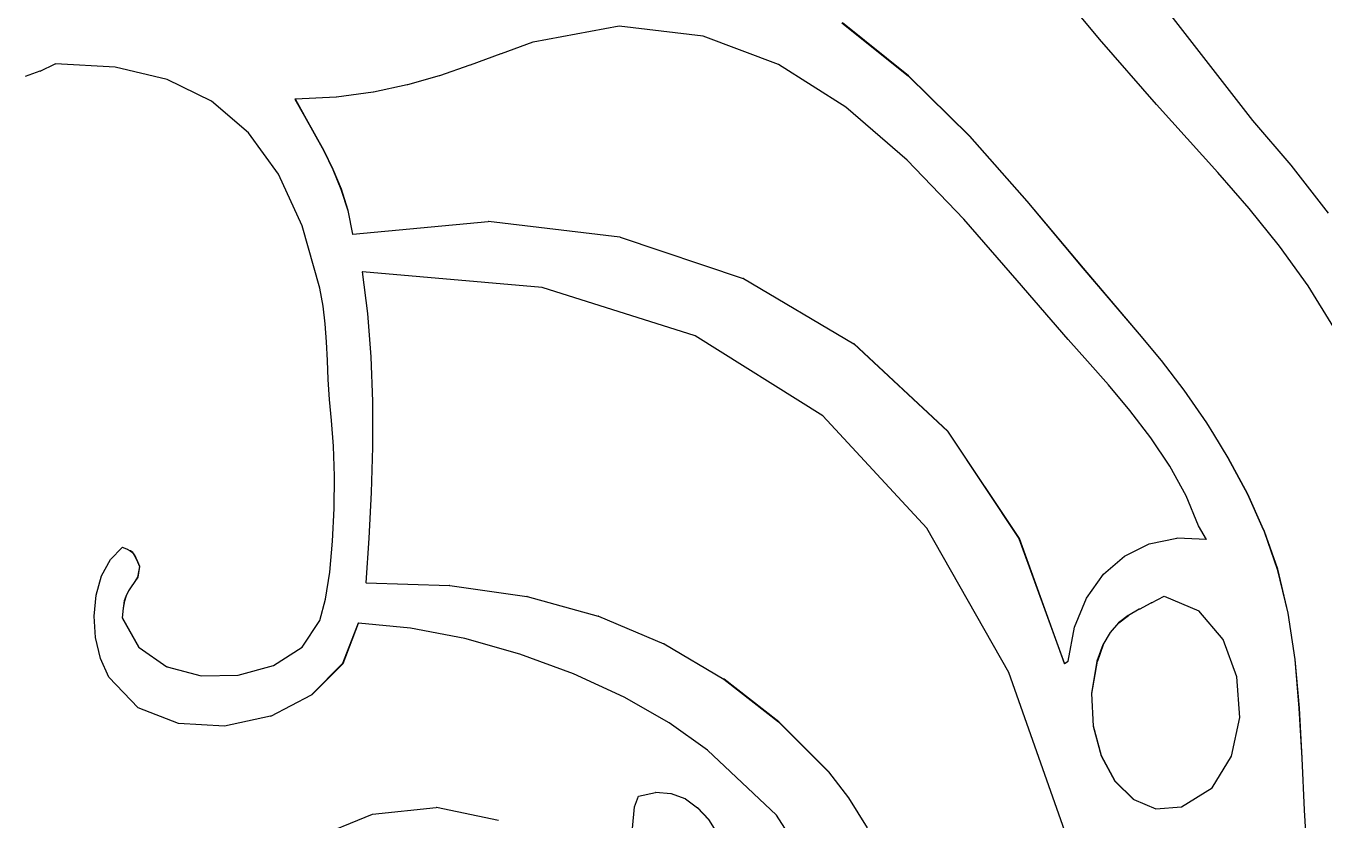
# Model space of a CAD drawing. Header units: inches. Extents: x -343 to 13887, y -13069 to -746.
# Drawn here: x 2795.7 to 2805.66, y -9102.84 to -9096.74 of the extents above; entities that cross this region are included whole.
import ezdxf

# ---------------------------------------------------------------- set-up
doc = ezdxf.new("R2010")
doc.units = ezdxf.units.IN
doc.header["$LTSCALE"] = 17
doc.header["$MEASUREMENT"] = 0

msp = doc.modelspace()

# ---------------------------------------------------------------- linework, layer by layer
for p, q in [((2803.937, -9096.8446), (2803.5036, -9096.3233)), ((2804.2418, -9096.3503), (2805.1106, -9097.4702)), ((2805.1134, -9097.4702), (2804.2446, -9096.3503)), ((2800.2511, -9096.7443), (2799.5913, -9096.8687)), ((2800.8959, -9096.8214), (2800.2511, -9096.7443)), ((2801.9606, -9096.7192), (2802.4695, -9097.1252)), ((2802.4724, -9097.1252), (2801.9635, -9096.7192)), ((2799.5885, -9096.8687), (2799.3455, -9096.957)), ((2799.5913, -9096.8687), (2799.5885, -9096.8687)), ((2801.4723, -9097.0396), (2800.8959, -9096.8214)), ((2804.3743, -9097.3457), (2803.937, -9096.8446)), ((2799.3426, -9096.957), (2799.1081, -9097.0438)), ((2799.3455, -9096.957), (2799.3426, -9096.957)), ((2795.8045, -9097.0903), (2795.6915, -9097.1302)), ((2795.8074, -9097.0903), (2795.8045, -9097.0903)), ((2795.8074, -9097.0903), (2795.9218, -9097.0346)), ((2795.9218, -9097.0346), (2795.9246, -9097.0347)), ((2796.3825, -9097.0598), (2795.9246, -9097.0347)), ((2796.7813, -9097.1546), (2796.3825, -9097.0598)), ((2799.1053, -9097.0438), (2798.8711, -9097.1249)), ((2799.1081, -9097.0438), (2799.1053, -9097.0438)), ((2801.9908, -9097.3675), (2801.4723, -9097.0396)), ((2797.1212, -9097.3213), (2796.7813, -9097.1546)), ((2798.6235, -9097.1959), (2798.3659, -9097.2523)), ((2798.6264, -9097.1959), (2798.6235, -9097.1959)), ((2798.8683, -9097.1249), (2798.6264, -9097.1959)), ((2798.8711, -9097.1249), (2798.8683, -9097.1249)), ((2802.4695, -9097.1252), (2802.9382, -9097.5885)), ((2802.4724, -9097.1252), (2802.4695, -9097.1252)), ((2802.941, -9097.5885), (2802.4724, -9097.1252)), ((2797.7625, -9097.3042), (2797.8349, -9097.4359)), ((2797.7653, -9097.3042), (2797.7625, -9097.3042)), ((2798.0787, -9097.2899), (2797.7653, -9097.3042)), ((2797.8377, -9097.4359), (2797.7653, -9097.3042)), ((2798.0816, -9097.2899), (2798.0787, -9097.2899)), ((2798.3631, -9097.2523), (2798.0816, -9097.2899)), ((2798.3659, -9097.2523), (2798.3631, -9097.2523)), ((2797.4054, -9097.5625), (2797.1212, -9097.3213)), ((2802.4621, -9097.7739), (2801.9908, -9097.3675)), ((2804.8445, -9097.8677), (2804.3743, -9097.3457)), ((2797.8349, -9097.4359), (2797.9097, -9097.5678)), ((2797.8377, -9097.4359), (2797.8349, -9097.4359)), ((2797.9126, -9097.5678), (2797.8377, -9097.4359)), ((2805.1134, -9097.4702), (2805.1106, -9097.4702)), ((2805.1106, -9097.4702), (2805.4051, -9097.8126)), ((2805.4079, -9097.8126), (2805.1134, -9097.4702)), ((2797.6369, -9097.8803), (2797.4054, -9097.5625)), ((2797.9097, -9097.5678), (2797.9837, -9097.703)), ((2797.9126, -9097.5678), (2797.9097, -9097.5678)), ((2797.9865, -9097.703), (2797.9126, -9097.5678)), ((2802.9382, -9097.5885), (2803.3805, -9098.0876)), ((2802.941, -9097.5885), (2802.9382, -9097.5885)), ((2803.3833, -9098.0876), (2802.941, -9097.5885)), ((2797.9837, -9097.703), (2798.0535, -9097.8449)), ((2797.9865, -9097.703), (2797.9837, -9097.703)), ((2798.0563, -9097.8449), (2797.9865, -9097.703)), ((2802.8965, -9098.2274), (2802.4621, -9097.7739)), ((2797.8187, -9098.2774), (2797.6369, -9097.8803)), ((2798.0535, -9097.8449), (2798.1157, -9097.9964)), ((2798.0563, -9097.8449), (2798.0535, -9097.8449)), ((2798.1185, -9097.9964), (2798.0563, -9097.8449)), ((2805.0848, -9098.1442), (2804.8445, -9097.8677)), ((2805.4079, -9097.8126), (2805.4051, -9097.8126)), ((2805.4051, -9097.8126), (2805.6919, -9098.1809)), ((2805.6947, -9098.1809), (2805.4079, -9097.8126)), ((2798.1157, -9097.9964), (2798.1671, -9098.1608)), ((2798.1185, -9097.9964), (2798.1157, -9097.9964)), ((2798.1699, -9098.1608), (2798.1185, -9097.9964)), ((2803.3805, -9098.0876), (2803.8104, -9098.6013)), ((2803.3833, -9098.0876), (2803.3805, -9098.0876)), ((2803.8132, -9098.6013), (2803.3833, -9098.0876)), ((2798.1671, -9098.1608), (2798.2043, -9098.3412)), ((2798.1699, -9098.1608), (2798.1671, -9098.1608)), ((2798.2071, -9098.3409), (2798.1699, -9098.1608)), ((2805.3186, -9098.4336), (2805.0848, -9098.1442)), ((2797.9539, -9098.7559), (2797.8187, -9098.2774)), ((2798.2071, -9098.3409), (2799.2443, -9098.2452)), ((2799.2472, -9098.2452), (2799.2443, -9098.2452)), ((2799.2443, -9098.2452), (2799.2456, -9098.2454)), ((2799.2472, -9098.2452), (2799.2456, -9098.2454)), ((2800.2554, -9098.364), (2799.2472, -9098.2452)), ((2803.3046, -9098.6965), (2802.8965, -9098.2274)), ((2798.2043, -9098.3412), (2798.2071, -9098.3409)), ((2800.2583, -9098.364), (2800.2554, -9098.364)), ((2800.2583, -9098.364), (2801.203, -9098.682)), ((2805.5383, -9098.7379), (2805.3186, -9098.4336)), ((2803.8104, -9098.6013), (2804.2418, -9099.1085)), ((2803.8132, -9098.6013), (2803.8104, -9098.6013)), ((2804.2446, -9099.1085), (2803.8132, -9098.6013)), ((2798.2779, -9098.6315), (2798.32, -9098.9507)), ((2798.2807, -9098.6316), (2798.2779, -9098.6315)), ((2798.3229, -9098.9507), (2798.2807, -9098.6316)), ((2799.6608, -9098.7518), (2798.2807, -9098.6316)), ((2801.2058, -9098.682), (2801.203, -9098.682)), ((2801.2058, -9098.682), (2802.0525, -9099.1839)), ((2803.6969, -9099.15), (2803.3046, -9098.6965)), ((2797.9786, -9098.8935), (2797.9539, -9098.7559)), ((2800.8352, -9099.1208), (2799.6608, -9098.7518)), ((2805.7365, -9099.059), (2805.5383, -9098.7379)), ((2797.9944, -9099.0306), (2797.9786, -9098.8935)), ((2798.3229, -9098.9507), (2798.32, -9098.9507)), ((2798.32, -9098.9507), (2798.3456, -9099.2836)), ((2798.3484, -9099.2836), (2798.3229, -9098.9507)), ((2798.0042, -9099.169), (2797.9944, -9099.0306)), ((2798.011, -9099.3106), (2798.0042, -9099.169)), ((2801.8145, -9099.737), (2800.8352, -9099.1208)), ((2802.0525, -9099.1839), (2802.7694, -9099.8542)), ((2802.0553, -9099.1839), (2802.0525, -9099.1839)), ((2802.7723, -9099.8542), (2802.0553, -9099.1839)), ((2803.8455, -9099.3157), (2803.6969, -9099.15)), ((2804.2418, -9099.1085), (2804.4109, -9099.3106)), ((2804.2446, -9099.1085), (2804.2418, -9099.1085)), ((2804.4138, -9099.3106), (2804.2446, -9099.1085)), ((2798.3484, -9099.2836), (2798.3456, -9099.2836)), ((2798.3456, -9099.2836), (2798.3568, -9099.6264)), ((2798.3597, -9099.6264), (2798.3484, -9099.2836)), ((2798.0177, -9099.4572), (2798.011, -9099.3106)), ((2804.0062, -9099.4981), (2803.8455, -9099.3157)), ((2804.4109, -9099.3106), (2804.585, -9099.5393)), ((2804.4138, -9099.3106), (2804.4109, -9099.3106)), ((2804.5879, -9099.5393), (2804.4138, -9099.3106)), ((2798.0271, -9099.6104), (2798.0177, -9099.4572)), ((2804.1708, -9099.6949), (2804.0062, -9099.4981)), ((2804.585, -9099.5393), (2804.7576, -9099.7899)), ((2804.5879, -9099.5393), (2804.585, -9099.5393)), ((2804.7604, -9099.7899), (2804.5879, -9099.5393)), ((2798.0423, -9099.7721), (2798.0271, -9099.6104)), ((2798.3568, -9099.6264), (2798.3564, -9099.8776)), ((2798.3597, -9099.6264), (2798.3568, -9099.6264)), ((2798.3593, -9099.8776), (2798.3597, -9099.6264)), ((2804.3308, -9099.9039), (2804.1708, -9099.6949)), ((2798.0581, -9099.9694), (2798.0423, -9099.7721)), ((2802.6122, -9100.599), (2801.8145, -9099.737)), ((2804.7604, -9099.7899), (2804.7576, -9099.7899)), ((2804.7576, -9099.7899), (2804.8115, -9099.8776)), ((2804.8143, -9099.8776), (2804.7604, -9099.7899)), ((2798.3564, -9099.8776), (2798.3563, -9099.975)), ((2798.3564, -9099.8776), (2798.3593, -9099.8776)), ((2798.3591, -9099.975), (2798.3593, -9099.8776)), ((2802.7723, -9099.8542), (2802.7694, -9099.8542)), ((2802.7694, -9099.8542), (2802.785, -9099.8776)), ((2802.7879, -9099.8776), (2802.7723, -9099.8542)), ((2802.785, -9099.8776), (2802.7879, -9099.8776)), ((2802.785, -9099.8776), (2803.3193, -9100.6776)), ((2803.3221, -9100.6776), (2802.7879, -9099.8776)), ((2804.8115, -9099.8776), (2804.8143, -9099.8776)), ((2804.8115, -9099.8776), (2804.9221, -9100.0574)), ((2804.9249, -9100.0574), (2804.8143, -9099.8776)), ((2798.0653, -9100.2), (2798.0581, -9099.9694)), ((2798.3563, -9099.975), (2798.3462, -9100.3255)), ((2798.3491, -9100.3255), (2798.3591, -9099.975)), ((2798.3591, -9099.975), (2798.3563, -9099.975)), ((2804.4777, -9100.1227), (2804.3308, -9099.9039)), ((2804.9221, -9100.0574), (2805.072, -9100.3369)), ((2804.9249, -9100.0574), (2804.9221, -9100.0574)), ((2805.0748, -9100.3369), (2804.9249, -9100.0574)), ((2798.0634, -9100.4483), (2798.0653, -9100.2)), ((2804.603, -9100.3491), (2804.4777, -9100.1227)), ((2798.3462, -9100.3255), (2798.3291, -9100.674)), ((2798.332, -9100.674), (2798.3491, -9100.3255)), ((2798.3491, -9100.3255), (2798.3462, -9100.3255)), ((2804.6983, -9100.5809), (2804.603, -9100.3491)), ((2805.0748, -9100.3369), (2805.072, -9100.3369)), ((2805.072, -9100.3369), (2805.184, -9100.5863)), ((2805.1861, -9100.5846), (2805.0748, -9100.3369)), ((2798.0518, -9100.6987), (2798.0634, -9100.4483)), ((2803.2417, -9101.7054), (2802.6122, -9100.599)), ((2804.7572, -9100.6846), (2804.6983, -9100.5809)), ((2805.184, -9100.5863), (2805.1861, -9100.5846)), ((2805.184, -9100.5863), (2805.2008, -9100.6237)), ((2805.2036, -9100.6237), (2805.1861, -9100.5846)), ((2798.0301, -9100.9356), (2798.0518, -9100.6987)), ((2798.3291, -9100.674), (2798.3073, -9101.0164)), ((2798.3102, -9101.0164), (2798.332, -9100.674)), ((2798.332, -9100.674), (2798.3291, -9100.674)), ((2803.3193, -9100.6776), (2803.6675, -9101.6386)), ((2803.3221, -9100.6776), (2803.3193, -9100.6776)), ((2803.6697, -9101.637), (2803.3221, -9100.6776)), ((2804.3188, -9100.7189), (2804.5299, -9100.6753)), ((2804.5327, -9100.6753), (2804.5299, -9100.6753)), ((2804.7572, -9100.6846), (2804.5327, -9100.6753)), ((2805.2008, -9100.6237), (2805.302, -9100.9127)), ((2805.2036, -9100.6237), (2805.2008, -9100.6237)), ((2805.3049, -9100.9127), (2805.2036, -9100.6237)), ((2796.3456, -9100.8388), (2796.4372, -9100.7468)), ((2796.44, -9100.7468), (2796.4372, -9100.7468)), ((2796.4726, -9100.7582), (2796.44, -9100.7468)), ((2796.4754, -9100.7582), (2796.4726, -9100.7582)), ((2796.4754, -9100.7582), (2796.498, -9100.7708)), ((2796.5008, -9100.7708), (2796.498, -9100.7708)), ((2796.498, -9100.7708), (2796.516, -9100.7858)), ((2796.5189, -9100.7858), (2796.5008, -9100.7708)), ((2796.5189, -9100.7858), (2796.516, -9100.7858)), ((2796.516, -9100.7858), (2796.5295, -9100.8044)), ((2796.5323, -9100.8044), (2796.5189, -9100.7858)), ((2804.1294, -9100.8122), (2804.3188, -9100.7189)), ((2796.2788, -9100.9634), (2796.3456, -9100.8388)), ((2796.5295, -9100.8044), (2796.5411, -9100.8275)), ((2796.5323, -9100.8044), (2796.5295, -9100.8044)), ((2796.544, -9100.8275), (2796.5323, -9100.8044)), ((2796.544, -9100.8275), (2796.5411, -9100.8275)), ((2796.5411, -9100.8275), (2796.5536, -9100.8564)), ((2796.5565, -9100.8564), (2796.544, -9100.8275)), ((2796.5565, -9100.8564), (2796.5536, -9100.8564)), ((2796.5536, -9100.8564), (2796.5697, -9100.892)), ((2796.5697, -9100.892), (2796.555, -9100.975)), ((2796.5726, -9100.892), (2796.5565, -9100.8564)), ((2796.5578, -9100.975), (2796.5726, -9100.892)), ((2796.5726, -9100.892), (2796.5697, -9100.892)), ((2803.9671, -9100.952), (2804.1294, -9100.8122)), ((2796.2373, -9101.111), (2796.2788, -9100.9634)), ((2796.555, -9100.975), (2796.5288, -9101.0144)), ((2796.5316, -9101.0144), (2796.5578, -9100.975)), ((2796.5578, -9100.975), (2796.555, -9100.975)), ((2797.9976, -9101.1435), (2798.0301, -9100.9356)), ((2803.8373, -9101.135), (2803.9671, -9100.952)), ((2805.302, -9100.9127), (2805.3825, -9101.2507)), ((2805.3049, -9100.9127), (2805.302, -9100.9127)), ((2805.3853, -9101.2507), (2805.3049, -9100.9127)), ((2796.4843, -9101.0792), (2796.4667, -9101.1141)), ((2796.4695, -9101.1141), (2796.4871, -9101.0792)), ((2796.5051, -9101.0476), (2796.4843, -9101.0792)), ((2796.4871, -9101.0792), (2796.4843, -9101.0792)), ((2796.4871, -9101.0792), (2796.5079, -9101.0476)), ((2796.5288, -9101.0144), (2796.5051, -9101.0476)), ((2796.5079, -9101.0476), (2796.5051, -9101.0476)), ((2796.5079, -9101.0476), (2796.5316, -9101.0144)), ((2796.5316, -9101.0144), (2796.5288, -9101.0144)), ((2798.3102, -9101.0164), (2798.3073, -9101.0164)), ((2798.3102, -9101.0164), (2798.9481, -9101.0373)), ((2798.9509, -9101.0373), (2798.9481, -9101.0373)), ((2798.9509, -9101.0373), (2799.5413, -9101.1237)), ((2796.2215, -9101.2723), (2796.2373, -9101.111)), ((2796.4527, -9101.157), (2796.4428, -9101.2127)), ((2796.4456, -9101.2127), (2796.4556, -9101.157)), ((2796.4667, -9101.1141), (2796.4527, -9101.157)), ((2796.4556, -9101.157), (2796.4527, -9101.157)), ((2796.4556, -9101.157), (2796.4695, -9101.1141)), ((2796.4695, -9101.1141), (2796.4667, -9101.1141)), ((2797.9539, -9101.3068), (2797.9976, -9101.1435)), ((2799.5441, -9101.1237), (2799.5413, -9101.1237)), ((2799.5441, -9101.1237), (2800.0888, -9101.2737)), ((2803.7454, -9101.358), (2803.8373, -9101.135)), ((2804.2438, -9101.2186), (2804.3327, -9101.1718)), ((2804.3356, -9101.1718), (2804.3327, -9101.1718)), ((2804.3356, -9101.1718), (2804.4332, -9101.1201)), ((2804.4332, -9101.1201), (2804.6999, -9101.2333)), ((2796.2321, -9101.4375), (2796.2215, -9101.2723)), ((2796.4428, -9101.2127), (2796.4372, -9101.286)), ((2796.44, -9101.286), (2796.4372, -9101.286)), ((2796.4372, -9101.286), (2796.5647, -9101.5146)), ((2796.44, -9101.286), (2796.4456, -9101.2127)), ((2796.5675, -9101.5146), (2796.44, -9101.286)), ((2796.4456, -9101.2127), (2796.4428, -9101.2127)), ((2800.0916, -9101.2737), (2800.0888, -9101.2737)), ((2800.0916, -9101.2737), (2800.5923, -9101.4852)), ((2804.1579, -9101.2673), (2804.0839, -9101.3248)), ((2804.0868, -9101.3248), (2804.1608, -9101.2673)), ((2804.1608, -9101.2673), (2804.1579, -9101.2673)), ((2804.2409, -9101.2186), (2804.1608, -9101.2673)), ((2804.2438, -9101.2186), (2804.2409, -9101.2186)), ((2804.8866, -9101.4529), (2804.6999, -9101.2333)), ((2805.3825, -9101.2507), (2805.4352, -9101.6066)), ((2805.3853, -9101.2507), (2805.3825, -9101.2507)), ((2805.438, -9101.6066), (2805.3853, -9101.2507)), ((2797.8165, -9101.5102), (2797.9539, -9101.3068)), ((2798.2484, -9101.3275), (2798.1284, -9101.6376)), ((2798.1313, -9101.6376), (2798.2512, -9101.3278)), ((2798.2512, -9101.3278), (2798.2484, -9101.3275)), ((2798.6482, -9101.3643), (2798.2512, -9101.3278)), ((2799.0666, -9101.4455), (2798.6482, -9101.3643)), ((2803.6969, -9101.6178), (2803.7454, -9101.358)), ((2804.0839, -9101.3248), (2804.0191, -9101.3979)), ((2804.022, -9101.3979), (2804.0868, -9101.3248)), ((2804.0868, -9101.3248), (2804.0839, -9101.3248)), ((2796.2694, -9101.5974), (2796.2321, -9101.4375)), ((2799.4891, -9101.5651), (2799.0666, -9101.4455)), ((2800.5951, -9101.4852), (2800.5923, -9101.4852)), ((2800.5951, -9101.4852), (2801.0535, -9101.7561)), ((2803.9637, -9101.4933), (2803.9178, -9101.6178)), ((2803.9665, -9101.4933), (2803.9206, -9101.6178)), ((2804.0191, -9101.3979), (2803.9637, -9101.4933)), ((2803.9665, -9101.4933), (2803.9637, -9101.4933)), ((2803.9665, -9101.4933), (2804.022, -9101.3979)), ((2804.022, -9101.3979), (2804.0191, -9101.3979)), ((2804.9917, -9101.7386), (2804.8866, -9101.4529)), ((2796.5675, -9101.5146), (2796.5647, -9101.5146)), ((2796.5675, -9101.5146), (2796.778, -9101.6616)), ((2797.5965, -9101.6512), (2797.8165, -9101.5102)), ((2799.9011, -9101.7167), (2799.4891, -9101.5651)), ((2796.3341, -9101.7423), (2796.2694, -9101.5974)), ((2796.7809, -9101.6616), (2796.778, -9101.6616)), ((2796.7809, -9101.6616), (2797.0436, -9101.7307)), ((2797.3276, -9101.726), (2797.5965, -9101.6512)), ((2798.1284, -9101.6376), (2797.8902, -9101.8781)), ((2797.893, -9101.8781), (2798.1313, -9101.6376)), ((2798.1313, -9101.6376), (2798.1284, -9101.6376)), ((2803.6675, -9101.6386), (2803.6697, -9101.637)), ((2803.6697, -9101.637), (2803.6969, -9101.6178)), ((2803.9178, -9101.6178), (2803.876, -9101.8681)), ((2803.8788, -9101.8681), (2803.9206, -9101.6178)), ((2803.9206, -9101.6178), (2803.9178, -9101.6178)), ((2805.4352, -9101.6066), (2805.4683, -9101.9785)), ((2805.438, -9101.6066), (2805.4352, -9101.6066)), ((2805.4712, -9101.9785), (2805.438, -9101.6066)), ((2796.5598, -9101.9758), (2796.3341, -9101.7423)), ((2797.0436, -9101.7307), (2797.3276, -9101.726)), ((2800.288, -9101.8943), (2799.9011, -9101.7167)), ((2801.0535, -9101.7561), (2801.4742, -9102.0844)), ((2801.0564, -9101.7561), (2801.0535, -9101.7561)), ((2801.4771, -9102.0844), (2801.0564, -9101.7561)), ((2803.7166, -9103.0548), (2803.2417, -9101.7054)), ((2805.0137, -9102.0503), (2804.9917, -9101.7386)), ((2797.5768, -9102.0405), (2797.8902, -9101.8781)), ((2797.893, -9101.8781), (2797.8902, -9101.8781)), ((2800.6354, -9102.0915), (2800.288, -9101.8943)), ((2803.876, -9101.8681), (2803.889, -9102.1165)), ((2803.8788, -9101.8681), (2803.876, -9101.8681)), ((2803.8918, -9102.1165), (2803.8788, -9101.8681)), ((2796.8685, -9102.0978), (2796.5598, -9101.9758)), ((2805.4683, -9101.9785), (2805.49, -9102.3645)), ((2805.4712, -9101.9785), (2805.4683, -9101.9785)), ((2805.4928, -9102.3645), (2805.4712, -9101.9785)), ((2797.574, -9102.0405), (2797.2228, -9102.1166)), ((2797.5768, -9102.0405), (2797.574, -9102.0405)), ((2800.9285, -9102.3022), (2800.6354, -9102.0915)), ((2801.4771, -9102.0844), (2801.4742, -9102.0844)), ((2801.4742, -9102.0844), (2801.8562, -9102.4681)), ((2801.8591, -9102.4681), (2801.4771, -9102.0844)), ((2804.9511, -9102.3475), (2805.0137, -9102.0503)), ((2797.2228, -9102.1166), (2796.8685, -9102.0978)), ((2803.8918, -9102.1165), (2803.889, -9102.1165)), ((2803.889, -9102.1165), (2803.9509, -9102.3461)), ((2803.9537, -9102.3461), (2803.8918, -9102.1165)), ((2801.4586, -9102.7999), (2800.9285, -9102.3022)), ((2803.9509, -9102.3461), (2804.0555, -9102.54)), ((2803.9537, -9102.3461), (2803.9509, -9102.3461)), ((2804.0584, -9102.54), (2803.9537, -9102.3461)), ((2804.8022, -9102.5901), (2804.9511, -9102.3475)), ((2805.49, -9102.3645), (2805.5082, -9102.7627)), ((2805.4928, -9102.3645), (2805.49, -9102.3645)), ((2805.5111, -9102.7627), (2805.4928, -9102.3645)), ((2801.8591, -9102.4681), (2801.8562, -9102.4681)), ((2801.8562, -9102.4681), (2802.0109, -9102.668)), ((2802.0138, -9102.668), (2801.8591, -9102.4681)), ((2804.0584, -9102.54), (2804.0555, -9102.54)), ((2804.0555, -9102.54), (2804.1969, -9102.6812)), ((2804.1997, -9102.6812), (2804.0584, -9102.54)), ((2804.5657, -9102.7377), (2804.8022, -9102.5901)), ((2800.3689, -9102.7377), (2800.3984, -9102.6548)), ((2800.3984, -9102.6548), (2800.5287, -9102.6277)), ((2800.5316, -9102.6277), (2800.5287, -9102.6277)), ((2800.6484, -9102.6363), (2800.5316, -9102.6277)), ((2800.6512, -9102.6363), (2800.6484, -9102.6363)), ((2800.7566, -9102.6766), (2800.6512, -9102.6363)), ((2800.7594, -9102.6766), (2800.7566, -9102.6766)), ((2800.7594, -9102.6766), (2800.8527, -9102.7442)), ((2802.0138, -9102.668), (2802.0109, -9102.668)), ((2802.0109, -9102.668), (2802.1534, -9102.897)), ((2802.1563, -9102.897), (2802.0138, -9102.668)), ((2804.1997, -9102.6812), (2804.1969, -9102.6812)), ((2804.1997, -9102.6812), (2804.369, -9102.7527)), ((2798.3573, -9102.7925), (2798.8459, -9102.7421)), ((2798.8487, -9102.7421), (2798.8459, -9102.7421)), ((2799.3234, -9102.8414), (2798.8487, -9102.7421)), ((2800.3542, -9102.9036), (2800.3689, -9102.7377)), ((2800.8527, -9102.7442), (2800.936, -9102.8351)), ((2800.8556, -9102.7442), (2800.8527, -9102.7442)), ((2800.9388, -9102.8351), (2800.8556, -9102.7442)), ((2804.369, -9102.7527), (2804.5657, -9102.7377)), ((2805.5082, -9102.7627), (2805.5312, -9103.1712)), ((2805.5111, -9102.7627), (2805.5082, -9102.7627)), ((2805.5341, -9103.1712), (2805.5111, -9102.7627)), ((2797.8938, -9102.9819), (2798.3573, -9102.7925)), ((2800.9388, -9102.8351), (2800.936, -9102.8351)), ((2800.936, -9102.8351), (2801.0057, -9102.9449)), ((2801.0085, -9102.9449), (2800.9388, -9102.8351)), ((2801.5912, -9103.0073), (2801.4586, -9102.7999))]:
    msp.add_line(p, q)

doc.saveas('drawing.dxf')
